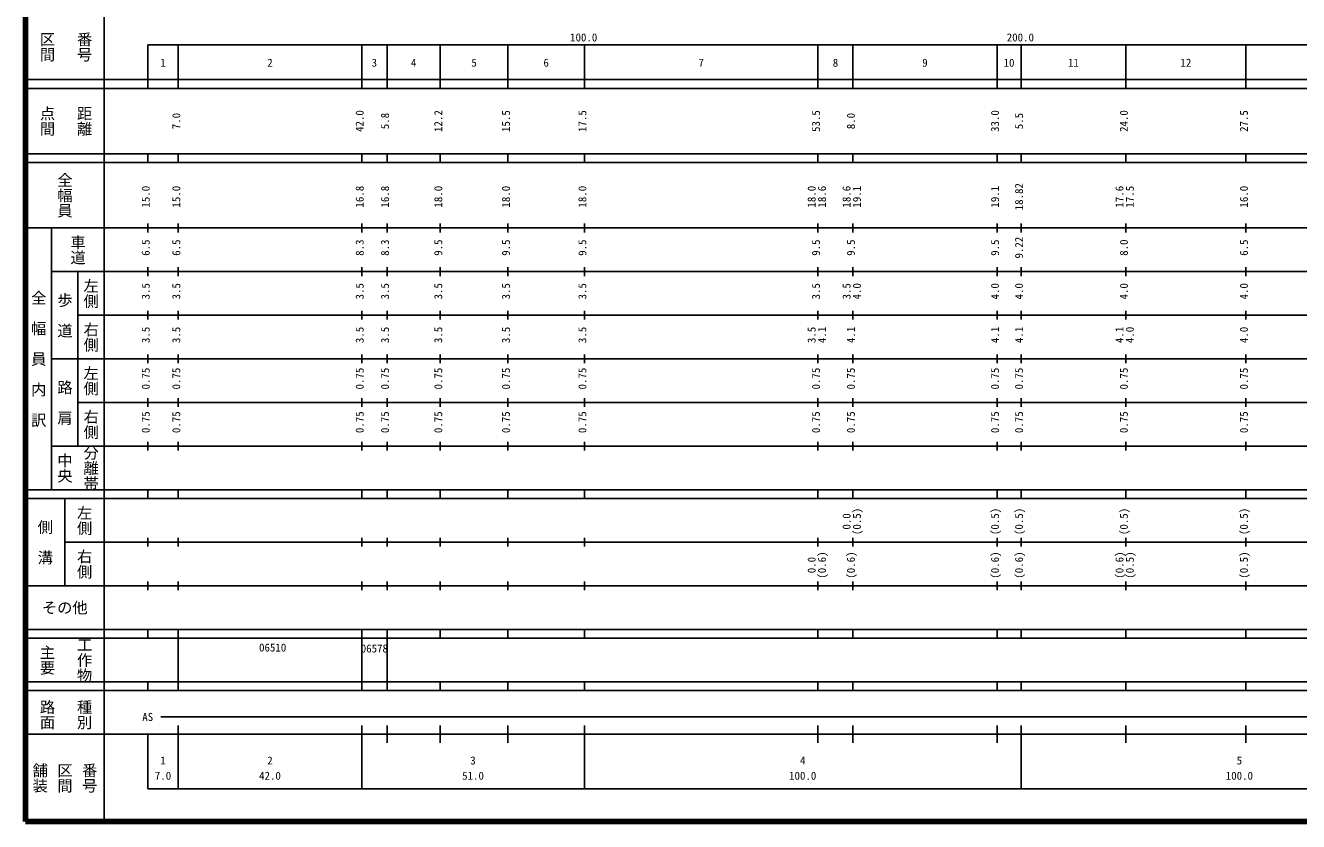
# Model space of a CAD drawing. Units: millimetres on the paper, enlarged 1000 times. Extents: x 40000 to 680000, y 20000 to 380000.
# Drawn here: x 40000 to 331550, y 20000 to 202409 of the extents above; entities that cross this region are included whole.
import ezdxf
from ezdxf.enums import TextEntityAlignment as Align

# ---------------------------------------------------------------- set-up
doc = ezdxf.new("R2010")
doc.units = ezdxf.units.MM
doc.header["$LTSCALE"] = 1000
doc.layers.add('M-TTL', color=2, linetype='Continuous', lineweight=140)
doc.layers.add('M-TTL-BAND', color=7, linetype='Continuous', lineweight=25)
doc.styles.add('@ＭＳ ゴシック', font='')
doc.styles.add('ＭＳ ゴシック', font='')
doc.styles.get('@ＭＳ ゴシック').set_extended_font_data('@MS Gothic')
doc.styles.get('ＭＳ ゴシック').set_extended_font_data('MS Gothic')

msp = doc.modelspace()

# ---------------------------------------------------------------- linework, layer by layer
at = {"layer": 'M-TTL'}
for p, q in [((40000, 380000), (40000, 20000)), ((40000, 20000), (680000, 20000))]:
    msp.add_line(p, q, dxfattribs=at)
at = {"layer": 'M-TTL-BAND'}
for p, q in [((58000, 370000), (58000, 20000)), ((68000, 198000), (579000, 198000)), ((68000, 198000), (68000, 188000)), ((75000, 188000), (75000, 198000)), ((117000, 188000), (117000, 198000)), ((122800, 188000), (122800, 198000)), ((135000, 188000), (135000, 198000)), ((150500, 188000), (150500, 198000)), ((168000, 188000), (168000, 198000)), ((221500, 188000), (221500, 198000)), ((229500, 188000), (229500, 198000)), ((262500, 188000), (262500, 198000)), ((268000, 188000), (268000, 198000)), ((292000, 188000), (292000, 198000)), ((319500, 188000), (319500, 198000)), ((40000, 190000), (579000, 190000)), ((40000, 188000), (579000, 188000)), ((40000, 173000), (579000, 173000)), ((68000, 171000), (68000, 173000)), ((75000, 171000), (75000, 173000)), ((117000, 171000), (117000, 173000)), ((122800, 171000), (122800, 173000)), ((135000, 171000), (135000, 173000)), ((150500, 171000), (150500, 173000)), ((168000, 171000), (168000, 173000)), ((221500, 171000), (221500, 173000)), ((229500, 171000), (229500, 173000)), ((262500, 171000), (262500, 173000)), ((268000, 171000), (268000, 173000)), ((292000, 171000), (292000, 173000)), ((319500, 171000), (319500, 173000)), ((40000, 171000), (579000, 171000)), ((40000, 156000), (579000, 156000)), ((46000, 96000), (46000, 156000)), ((68000, 155000), (68000, 157000)), ((75000, 155000), (75000, 157000)), ((117000, 155000), (117000, 157000)), ((122800, 155000), (122800, 157000)), ((135000, 155000), (135000, 157000)), ((150500, 155000), (150500, 157000)), ((168000, 155000), (168000, 157000)), ((221500, 155000), (221500, 157000)), ((229500, 155000), (229500, 157000)), ((262500, 155000), (262500, 157000)), ((268000, 155000), (268000, 157000)), ((292000, 155000), (292000, 157000)), ((319500, 155000), (319500, 157000)), ((46000, 146000), (579000, 146000)), ((52000, 146000), (52000, 106000)), ((68000, 145000), (68000, 147000)), ((75000, 145000), (75000, 147000)), ((117000, 145000), (117000, 147000)), ((122800, 145000), (122800, 147000)), ((135000, 145000), (135000, 147000)), ((150500, 145000), (150500, 147000)), ((168000, 145000), (168000, 147000)), ((221500, 145000), (221500, 147000)), ((229500, 145000), (229500, 147000)), ((262500, 145000), (262500, 147000)), ((268000, 145000), (268000, 147000)), ((292000, 145000), (292000, 147000)), ((319500, 145000), (319500, 147000)), ((52000, 136000), (579000, 136000)), ((68000, 135000), (68000, 137000)), ((75000, 135000), (75000, 137000)), ((117000, 135000), (117000, 137000)), ((122800, 135000), (122800, 137000)), ((135000, 135000), (135000, 137000)), ((150500, 135000), (150500, 137000)), ((168000, 135000), (168000, 137000)), ((221500, 135000), (221500, 137000)), ((229500, 135000), (229500, 137000)), ((262500, 135000), (262500, 137000)), ((268000, 135000), (268000, 137000)), ((292000, 135000), (292000, 137000)), ((319500, 135000), (319500, 137000)), ((46000, 126000), (579000, 126000)), ((68000, 125000), (68000, 127000)), ((75000, 125000), (75000, 127000)), ((117000, 125000), (117000, 127000)), ((122800, 125000), (122800, 127000)), ((135000, 125000), (135000, 127000)), ((150500, 125000), (150500, 127000)), ((168000, 125000), (168000, 127000)), ((221500, 125000), (221500, 127000)), ((229500, 125000), (229500, 127000)), ((262500, 125000), (262500, 127000)), ((268000, 125000), (268000, 127000)), ((292000, 125000), (292000, 127000)), ((319500, 125000), (319500, 127000)), ((68000, 115000), (68000, 117000)), ((75000, 115000), (75000, 117000)), ((117000, 115000), (117000, 117000)), ((122800, 115000), (122800, 117000)), ((135000, 115000), (135000, 117000)), ((150500, 115000), (150500, 117000)), ((168000, 115000), (168000, 117000)), ((221500, 115000), (221500, 117000)), ((229500, 115000), (229500, 117000)), ((262500, 115000), (262500, 117000)), ((268000, 115000), (268000, 117000)), ((292000, 115000), (292000, 117000)), ((319500, 115000), (319500, 117000)), ((52000, 116000), (579000, 116000)), ((46000, 106000), (579000, 106000)), ((68000, 105000), (68000, 107000)), ((75000, 105000), (75000, 107000)), ((117000, 105000), (117000, 107000)), ((122800, 105000), (122800, 107000)), ((135000, 105000), (135000, 107000)), ((150500, 105000), (150500, 107000)), ((168000, 105000), (168000, 107000)), ((221500, 105000), (221500, 107000)), ((229500, 105000), (229500, 107000)), ((262500, 105000), (262500, 107000)), ((268000, 105000), (268000, 107000)), ((292000, 105000), (292000, 107000)), ((319500, 105000), (319500, 107000)), ((40000, 96000), (579000, 96000)), ((40000, 94000), (579000, 94000)), ((49000, 94000), (49000, 74000)), ((68000, 94000), (68000, 96000)), ((75000, 94000), (75000, 96000)), ((117000, 94000), (117000, 96000)), ((122800, 94000), (122800, 96000)), ((135000, 94000), (135000, 96000)), ((150500, 94000), (150500, 96000)), ((168000, 94000), (168000, 96000)), ((221500, 94000), (221500, 96000)), ((229500, 94000), (229500, 96000)), ((262500, 94000), (262500, 96000)), ((268000, 94000), (268000, 96000)), ((292000, 94000), (292000, 96000)), ((319500, 94000), (319500, 96000)), ((68000, 83000), (68000, 85000)), ((75000, 83000), (75000, 85000)), ((117000, 83000), (117000, 85000)), ((122800, 83000), (122800, 85000)), ((135000, 83000), (135000, 85000)), ((150500, 83000), (150500, 85000)), ((168000, 83000), (168000, 85000)), ((221500, 83000), (221500, 85000)), ((229500, 83000), (229500, 85000)), ((262500, 83000), (262500, 85000)), ((268000, 83000), (268000, 85000)), ((292000, 83000), (292000, 85000)), ((319500, 83000), (319500, 85000)), ((49000, 84000), (579000, 84000)), ((40000, 74000), (579000, 74000)), ((68000, 73000), (68000, 75000)), ((75000, 73000), (75000, 75000)), ((117000, 73000), (117000, 75000)), ((122800, 73000), (122800, 75000)), ((135000, 73000), (135000, 75000)), ((150500, 73000), (150500, 75000)), ((168000, 73000), (168000, 75000)), ((221500, 73000), (221500, 75000)), ((229500, 73000), (229500, 75000)), ((262500, 73000), (262500, 75000)), ((268000, 73000), (268000, 75000)), ((292000, 73000), (292000, 75000)), ((319500, 73000), (319500, 75000)), ((40000, 64000), (579000, 64000)), ((40000, 62000), (579000, 62000)), ((68000, 62000), (68000, 64000)), ((75000, 62000), (75000, 64000)), ((75000, 52000), (75000, 62000)), ((117000, 62000), (117000, 64000)), ((117000, 52000), (117000, 62000)), ((122800, 62000), (122800, 64000)), ((122800, 52000), (122800, 62000)), ((135000, 62000), (135000, 64000)), ((150500, 62000), (150500, 64000)), ((168000, 62000), (168000, 64000)), ((221500, 62000), (221500, 64000)), ((229500, 62000), (229500, 64000)), ((262500, 62000), (262500, 64000)), ((268000, 62000), (268000, 64000)), ((292000, 62000), (292000, 64000)), ((319500, 62000), (319500, 64000)), ((40000, 52000), (579000, 52000)), ((40000, 50000), (579000, 50000)), ((68000, 50000), (68000, 52000)), ((75000, 50000), (75000, 52000)), ((117000, 50000), (117000, 52000)), ((122800, 50000), (122800, 52000)), ((135000, 50000), (135000, 52000)), ((150500, 50000), (150500, 52000)), ((168000, 50000), (168000, 52000)), ((221500, 50000), (221500, 52000)), ((229500, 50000), (229500, 52000)), ((262500, 50000), (262500, 52000)), ((268000, 50000), (268000, 52000)), ((292000, 50000), (292000, 52000)), ((319500, 50000), (319500, 52000)), ((71000, 44000), (565000, 44000)), ((75000, 27500), (75000, 42000)), ((117000, 27500), (117000, 42000)), ((122800, 38000), (122800, 42000)), ((135000, 38000), (135000, 42000)), ((150500, 38000), (150500, 42000)), ((168000, 27500), (168000, 42000)), ((221500, 38000), (221500, 42000)), ((229500, 38000), (229500, 42000)), ((262500, 38000), (262500, 42000)), ((268000, 27500), (268000, 42000)), ((292000, 38000), (292000, 42000)), ((319500, 38000), (319500, 42000)), ((40000, 40000), (579000, 40000)), ((68000, 40000), (68000, 27500)), ((68000, 27500), (579000, 27500))]:
    msp.add_line(p, q, dxfattribs=at)

# ---------------------------------------------------------------- texts
at = {"layer": 'M-TTL-BAND', "style": '@ＭＳ ゴシック'}
for s, p in [('区間', (45000, 197500)), ('番号', (53500, 197500)), ('点間', (45000, 180500)), ('距離', (53500, 180500)), ('全幅員', (49000, 163500)), ('車道', (52000, 151000)), ('左側', (55000, 141000)), ('全\u3000幅\u3000員\u3000内\u3000訳', (43000, 126000)), ('歩\u3000道', (49000, 136000)), ('右側', (55000, 131000)), ('左側', (55000, 121000)), ('路\u3000肩', (49000, 116000)), ('右側', (55000, 111000)), ('分離帯', (55000, 101000)), ('中央', (49000, 101000)), ('左側', (53500, 89000)), ('側\u3000溝', (44500, 84000)), ('右側', (53500, 79000)), ('工作物', (53500, 57000)), ('主要', (45000, 57000)), ('路面', (45000, 44500)), ('種別', (53500, 44500)), ('舗装', (43333, 30000)), ('区間', (49000, 30000)), ('番号', (54667, 30000))]:
    msp.add_text(s, height=2566, rotation=270, dxfattribs=at).set_placement(p, align=Align.MIDDLE_CENTER)
at = {"layer": 'M-TTL-BAND', "style": 'ＭＳ ゴシック'}
for s, p in [('100.0', (167844, 198195)), ('200.0', (267844, 198195)), ('1', (71500, 192405)), ('2', (96000, 192405)), ('3', (119900, 192405)), ('4', (128900, 192405)), ('5', (142750, 192405)), ('6', (159250, 192405)), ('7', (194750, 192405)), ('8', (225500, 192405)), ('9', (246000, 192405)), ('10', (265250, 192405)), ('11', (280000, 192405)), ('12', (305750, 192405)), ('AS', (68000, 42500)), ('1', (71500, 32523)), ('2', (96000, 32523)), ('3', (142500, 32523)), ('4', (218000, 32523)), ('5', (318000, 32523)), ('7.0', (71500, 29033)), ('42.0', (96000, 29033)), ('51.0', (142500, 29033)), ('100.0', (218000, 29033)), ('100.0', (318000, 29033))]:
    msp.add_text(s, height=1833, dxfattribs=at).set_placement(p, align=Align.BOTTOM_CENTER)
for s, p in [('7.0', (76000, 180500)), ('42.0', (118000, 180500)), ('5.8', (123800, 180500)), ('12.2', (136000, 180500)), ('15.5', (151500, 180500)), ('17.5', (169000, 180500)), ('53.5', (222500, 180500)), ('8.0', (230500, 180500)), ('33.0', (263500, 180500)), ('5.5', (269000, 180500)), ('24.0', (293000, 180500)), ('27.5', (320500, 180500)), ('15.0', (69000, 163174)), ('15.0', (76000, 163174)), ('16.8', (118000, 163174)), ('16.8', (123800, 163174)), ('18.0', (136000, 163174)), ('18.0', (151500, 163174)), ('18.0', (169000, 163174)), ('18.0', (221500, 163174)), ('18.6', (223870, 163174)), ('18.6', (229500, 163174)), ('19.1', (231870, 163174)), ('19.1', (263500, 163174)), ('18.82', (269000, 163174)), ('17.6', (292000, 163174)), ('17.5', (294370, 163174)), ('16.0', (320500, 163174)), ('6.5', (69000, 151500)), ('6.5', (76000, 151500)), ('8.3', (118000, 151500)), ('8.3', (123800, 151500)), ('9.5', (136000, 151500)), ('9.5', (151500, 151500)), ('9.5', (169000, 151500)), ('9.5', (222500, 151500)), ('9.5', (230500, 151500)), ('9.5', (263500, 151500)), ('9.22', (269000, 151500)), ('8.0', (293000, 151500)), ('6.5', (320500, 151500)), ('3.5', (69000, 141500)), ('3.5', (76000, 141500)), ('3.5', (118000, 141500)), ('3.5', (123800, 141500)), ('3.5', (136000, 141500)), ('3.5', (151500, 141500)), ('3.5', (169000, 141500)), ('3.5', (222500, 141500)), ('3.5', (229500, 141500)), ('4.0', (231870, 141500)), ('4.0', (263500, 141500)), ('4.0', (269000, 141500)), ('4.0', (293000, 141500)), ('4.0', (320500, 141500)), ('3.5', (69000, 131500)), ('3.5', (76000, 131500)), ('3.5', (118000, 131500)), ('3.5', (123800, 131500)), ('3.5', (136000, 131500)), ('3.5', (151500, 131500)), ('3.5', (169000, 131500)), ('3.5', (221500, 131500)), ('4.1', (223870, 131500)), ('4.1', (230500, 131500)), ('4.1', (263500, 131500)), ('4.1', (269000, 131500)), ('4.1', (292000, 131500)), ('4.0', (294370, 131500)), ('4.0', (320500, 131500)), ('0.75', (69000, 121500)), ('0.75', (76000, 121500)), ('0.75', (118000, 121500)), ('0.75', (123800, 121500)), ('0.75', (136000, 121500)), ('0.75', (151500, 121500)), ('0.75', (169000, 121500)), ('0.75', (222500, 121500)), ('0.75', (230500, 121500)), ('0.75', (263500, 121500)), ('0.75', (269000, 121500)), ('0.75', (293000, 121500)), ('0.75', (320500, 121500)), ('0.75', (69000, 111500)), ('0.75', (76000, 111500)), ('0.75', (118000, 111500)), ('0.75', (123800, 111500)), ('0.75', (136000, 111500)), ('0.75', (151500, 111500)), ('0.75', (169000, 111500)), ('0.75', (222500, 111500)), ('0.75', (230500, 111500)), ('0.75', (263500, 111500)), ('0.75', (269000, 111500)), ('0.75', (293000, 111500)), ('0.75', (320500, 111500)), ('0.0', (229500, 88764)), ('(0.5)', (231870, 88764)), ('(0.5)', (263500, 88764)), ('(0.5)', (269000, 88764)), ('(0.5)', (293000, 88764)), ('(0.5)', (320500, 88764)), ('0.0', (221500, 78764)), ('(0.6)', (223870, 78764)), ('(0.6)', (230500, 78764)), ('(0.6)', (263500, 78764)), ('(0.6)', (269000, 78764)), ('(0.6)', (292000, 78764)), ('(0.5)', (294370, 78764)), ('(0.5)', (320500, 78764))]:
    msp.add_text(s, height=1833, rotation=90, dxfattribs=at).set_placement(p, align=Align.BOTTOM_CENTER)
for s, height, p in [('その他', 2566, (49000, 69000)), ('06578', 1833, (119900, 59655))]:
    msp.add_text(s, height=height, dxfattribs=at).set_placement(p, align=Align.MIDDLE_CENTER)
msp.add_text('06510', height=1833, dxfattribs=at).set_placement((93500, 58405), align=Align.BOTTOM_LEFT)

doc.saveas('drawing.dxf')
